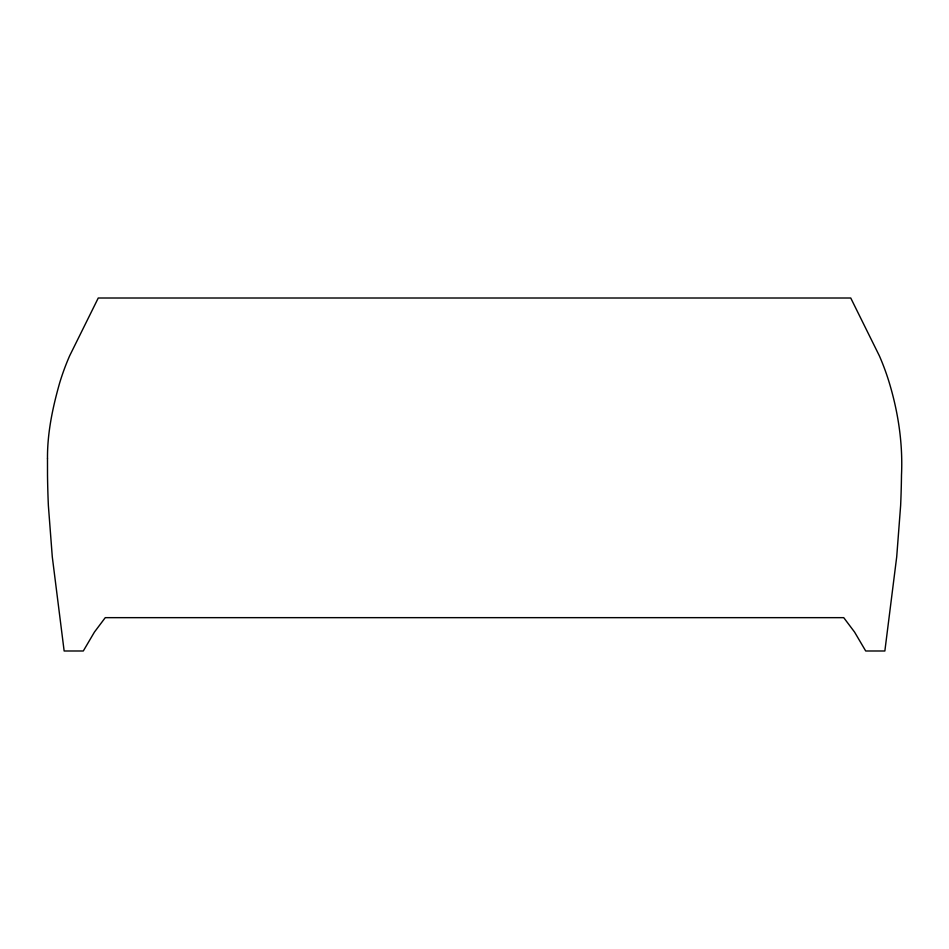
<?xml version="1.0" encoding="UTF-8"?>
<svg xmlns="http://www.w3.org/2000/svg" width="949" height="949" viewBox="0 0 949 949"><rect width="100%" height="100%" fill="white"/><g stroke="black" fill="none" stroke-linecap="round" stroke-linejoin="round"><path stroke-width="1.42" d="M47.486 458.414L47.509 475.152A971.978 971.978 0 0 0 48.363 505.437L52.29 556.838L64.141 650.99L83.298 650.99L94.437 632.07L105.268 617.657L843.732 617.657L854.563 632.07L865.702 650.99L884.859 650.99L896.71 556.838L900.637 505.437A971.978 971.978 0 0 0 901.491 475.152C902.95 443.942 898.312 412.768 889.332 382.91A244.842 244.842 0 0 0 879.355 355.816L850.743 298.01L98.257 298.01L69.645 355.816A244.842 244.842 0 0 0 59.668 382.91C52.693 407.453 47.32 432.78 47.486 458.414"/></g></svg>
